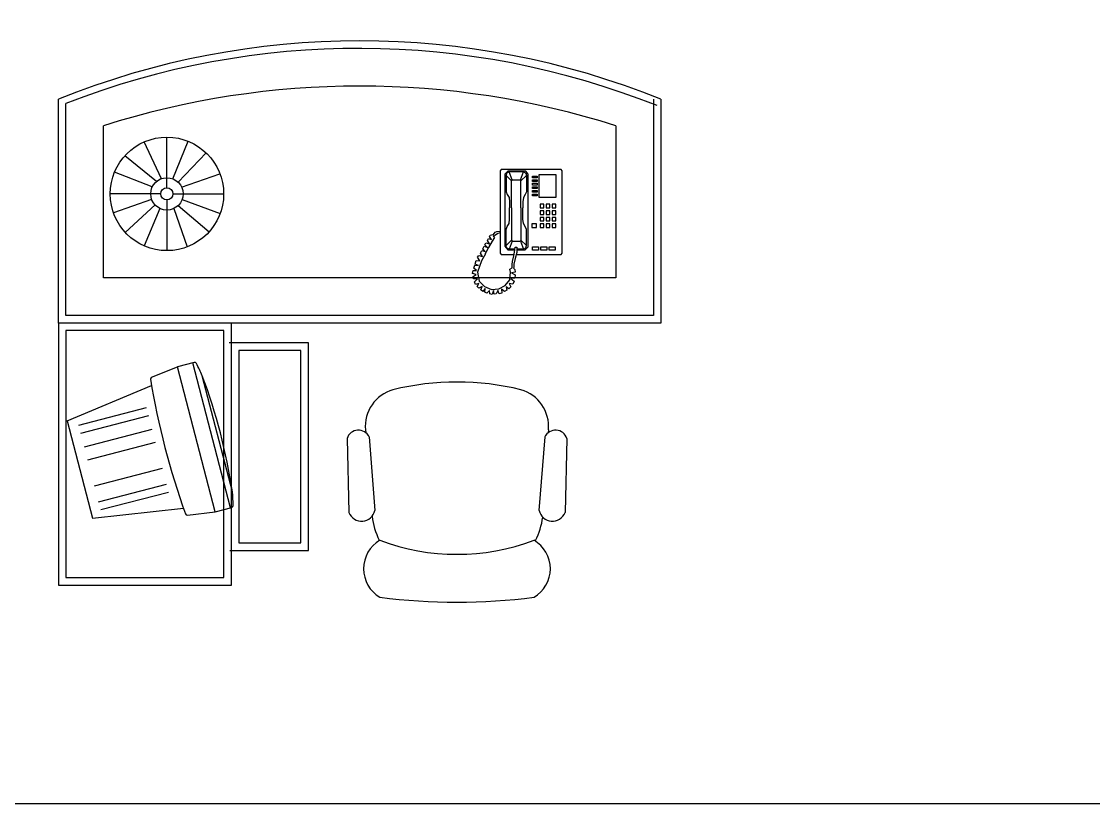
# Model space of a CAD drawing. Header units: millimetres. Extents: x 20731 to 81854, y 49951 to 93037.
# Drawn here: x 49297 to 52713, y 67193 to 69683 of the extents above; entities that cross this region are included whole.
import ezdxf

# ---------------------------------------------------------------- set-up
doc = ezdxf.new("R2010")
doc.units = ezdxf.units.MM
doc.layers.add('www.cad-blocks.net', color=7, linetype='Continuous')

# ---------------------------------------------------------------- blocks, each defined once
blk = doc.blocks.new('A$C41930D75')
for p, q in [((0, 727.5), (0, 1321.7)), ((20, 747.5), (20, 1310.3)), ((1579.5, 1321.7), (1579.5, 747.5)), ((1599.5, 1321.7), (1599.5, 727.5)), ((120, 847.5), (120, 1251.2)), ((1479.5, 1251.2), (1479.5, 847.5)), ((1479.5, 847.5), (120, 847.5)), ((1579.5, 747.5), (20, 747.5)), ((1599.5, 727.5), (0, 727.5)), ((0, 727.5), (0, 32.4)), ((459.1, 727.5), (0, 727.5)), ((459.1, 32.4), (459.1, 727.5)), ((20, 707.5), (20, 52.4)), ((439.1, 707.5), (20, 707.5)), ((439.1, 52.4), (439.1, 707.5)), ((663.5, 675), (453, 675)), ((663.5, 124), (663.5, 675)), ((247.3, 583.7), (316, 611.4)), ((360.5, 622.9), (316, 611.4)), ((415.9, 226.9), (316, 611.4)), ((456.5, 237.5), (356.6, 621.9)), ((461.9, 279.8), (382, 587.7)), ((22.9, 468.1), (247.1, 562.2)), ((53.9, 456.8), (234.1, 503.6)), ((22.9, 468.1), (90.1, 209.5)), ((59.4, 435.7), (239.6, 482.5)), ((68.9, 399.3), (249, 446.1)), ((77.9, 364.7), (258, 411.5)), ((95.8, 295.7), (275.9, 342.5)), ((106.8, 253.5), (286.9, 300.3)), ((112.3, 232.4), (292.4, 279.2)), ((90.1, 209.5), (331.8, 236.3)), ((415.9, 226.9), (460.4, 238.5)), ((342.4, 217.7), (415.9, 226.9)), ((455.4, 124), (663.5, 124)), ((0, 32.4), (459.1, 32.4)), ((20, 52.4), (439.1, 52.4))]:
    blk.add_line(p, q)
at = {"linetype": 'ByBlock'}
for p, q in [((273.2, 1110.6), (227.9, 1208.4)), ((288, 1113.3), (288, 1220.8)), ((304.1, 1110.1), (344.4, 1209.9)), ((260.5, 1103.3), (176.2, 1171.1)), ((317.7, 1101.4), (391.8, 1179.3)), ((249.2, 1088.9), (148.9, 1127.8)), ((288, 1086.4), (288, 1113.3)), ((327.1, 1088.2), (428.9, 1123.6)), ((1175.8, 1135), (1172.6, 1131.8)), ((1172.6, 1131.8), (1172.6, 912.7)), ((1334.5, 1135), (1175.8, 1135)), ((1193.2, 1130.2), (1185.3, 1122.3)), ((1185.3, 1122.3), (1185.3, 931.8)), ((1190, 1125.4), (1188.5, 1119.1)), ((1188.5, 1119.1), (1202.7, 1104.8)), ((1188.5, 1119.1), (1188.5, 1076.2)), ((1196.4, 1128.6), (1190, 1125.4)), ((1240.8, 1130.2), (1193.2, 1130.2)), ((1234.5, 1128.6), (1196.4, 1128.6)), ((1204.3, 1108), (1196.4, 1128.6)), ((1226.6, 1108), (1234.5, 1128.6)), ((1242.4, 1119.1), (1228.1, 1104.8)), ((1234.5, 1128.6), (1240.8, 1125.4)), ((1247.2, 1122.3), (1240.8, 1130.2)), ((1240.8, 1125.4), (1242.4, 1119.1)), ((1242.4, 1119.1), (1242.4, 1076.2)), ((1247.2, 930.2), (1247.2, 1122.3)), ((1258.3, 1117.5), (1271, 1117.5)), ((1258.3, 1112.7), (1258.3, 1117.5)), ((1271, 1112.7), (1258.3, 1112.7)), ((1271, 1117.5), (1271, 1112.7)), ((1321.8, 1120.7), (1275.8, 1120.7)), ((1275.8, 1120.7), (1275.8, 1061.9)), ((1321.8, 1061.9), (1321.8, 1120.7)), ((1337.7, 1131.8), (1334.5, 1135)), ((1337.7, 912.7), (1337.7, 1131.8)), ((1202.7, 1104.8), (1204.3, 1108)), ((1202.7, 1033.4), (1202.7, 1104.8)), ((1204.3, 1108), (1226.6, 1108)), ((1228.1, 1104.8), (1226.6, 1108)), ((1228.1, 1033.4), (1228.1, 1104.8)), ((1258.3, 1103.2), (1258.3, 1108)), ((1258.3, 1108), (1271, 1108)), ((1271, 1103.2), (1258.3, 1103.2)), ((1258.3, 1093.7), (1258.3, 1098.5)), ((1258.3, 1098.5), (1271, 1098.5)), ((1271, 1093.7), (1258.3, 1093.7)), ((1258.3, 1084.2), (1258.3, 1088.9)), ((1258.3, 1088.9), (1271, 1088.9)), ((1271, 1084.2), (1258.3, 1084.2)), ((1271, 1108), (1271, 1103.2)), ((1271, 1098.5), (1271, 1093.7)), ((1271, 1088.9), (1271, 1084.2)), ((245, 1070.3), (137.4, 1070.3)), ((247.5, 1055.8), (146.2, 1019.7)), ((271.9, 1070.3), (245, 1070.3)), ((288, 1054.1), (288, 1027.2)), ((304.1, 1070.3), (331, 1070.3)), ((328.4, 1055.4), (429.3, 1018.2)), ((331, 1070.3), (438.6, 1070.3)), ((1188.5, 1076.2), (1191.6, 1068.3)), ((1191.6, 1068.3), (1196.4, 1060.4)), ((1196.4, 1060.4), (1198, 1049.2)), ((1234.5, 1060.4), (1232.9, 1049.2)), ((1239.3, 1068.3), (1234.5, 1060.4)), ((1242.4, 1076.2), (1239.3, 1068.3)), ((1258.3, 1079.4), (1271, 1079.4)), ((1258.3, 1074.6), (1258.3, 1079.4)), ((1271, 1074.6), (1258.3, 1074.6)), ((1258.3, 1065.1), (1258.3, 1069.9)), ((1258.3, 1069.9), (1271, 1069.9)), ((1271, 1065.1), (1258.3, 1065.1)), ((1271, 1079.4), (1271, 1074.6)), ((1271, 1069.9), (1271, 1065.1)), ((1275.8, 1061.9), (1321.8, 1061.9)), ((256.4, 1041), (177.5, 968)), ((269.3, 1031.5), (227.8, 932.2)), ((288, 1027.2), (288, 919.7)), ((306.1, 1031.2), (341.7, 929.6)), ((318, 1039.4), (399.8, 969.4)), ((1198, 1049.2), (1198, 1033.4)), ((1198, 1003.2), (1198, 1033.4)), ((1202.7, 1033.4), (1202.7, 947.6)), ((1228.1, 1033.4), (1228.1, 947.6)), ((1232.9, 1049.2), (1232.9, 1033.4)), ((1232.9, 1003.2), (1232.9, 1033.4)), ((1288.5, 1042.9), (1278.9, 1042.9)), ((1278.9, 1042.9), (1278.9, 1033.4)), ((1278.9, 1033.4), (1288.5, 1033.4)), ((1278.9, 1025.4), (1278.9, 1015.9)), ((1288.5, 1025.4), (1278.9, 1025.4)), ((1288.5, 1033.4), (1288.5, 1042.9)), ((1288.5, 1015.9), (1288.5, 1025.4)), ((1294.8, 1042.9), (1294.8, 1033.4)), ((1304.3, 1042.9), (1294.8, 1042.9)), ((1294.8, 1033.4), (1304.3, 1033.4)), ((1294.8, 1025.4), (1294.8, 1015.9)), ((1304.3, 1025.4), (1294.8, 1025.4)), ((1304.3, 1033.4), (1304.3, 1042.9)), ((1304.3, 1015.9), (1304.3, 1025.4)), ((1310.7, 1042.9), (1310.7, 1033.4)), ((1320.2, 1042.9), (1310.7, 1042.9)), ((1310.7, 1033.4), (1320.2, 1033.4)), ((1310.7, 1025.4), (1310.7, 1015.9)), ((1320.2, 1025.4), (1310.7, 1025.4)), ((1320.2, 1033.4), (1320.2, 1042.9)), ((1320.2, 1015.9), (1320.2, 1025.4)), ((1196.4, 992.1), (1198, 1003.2)), ((1234.5, 992.1), (1232.9, 1003.2)), ((1278.9, 1015.9), (1288.5, 1015.9)), ((1288.5, 1008), (1278.9, 1008)), ((1278.9, 1008), (1278.9, 998.4)), ((1278.9, 998.4), (1288.5, 998.4)), ((1288.5, 998.4), (1288.5, 1008)), ((1294.8, 1015.9), (1304.3, 1015.9)), ((1294.8, 1008), (1294.8, 998.4)), ((1304.3, 1008), (1294.8, 1008)), ((1294.8, 998.4), (1304.3, 998.4)), ((1304.3, 998.4), (1304.3, 1008)), ((1310.7, 1015.9), (1320.2, 1015.9)), ((1310.7, 1008), (1310.7, 998.4)), ((1320.2, 1008), (1310.7, 1008)), ((1310.7, 998.4), (1320.2, 998.4)), ((1320.2, 998.4), (1320.2, 1008)), ((1155.4, 962.2), (1159.9, 968.3)), ((1159.9, 968.3), (1163.8, 970.5)), ((1163.8, 970.5), (1172.6, 971.5)), ((1188.5, 976.2), (1191.6, 984.2)), ((1188.5, 933.4), (1188.5, 976.2)), ((1191.6, 984.2), (1196.4, 992.1)), ((1239.3, 984.2), (1234.5, 992.1)), ((1242.4, 976.2), (1239.3, 984.2)), ((1242.4, 933.4), (1242.4, 976.2)), ((1256.7, 990.5), (1256.7, 981)), ((1269.4, 990.5), (1256.7, 990.5)), ((1256.7, 981), (1269.4, 981)), ((1269.4, 981), (1269.4, 990.5)), ((1278.9, 990.5), (1278.9, 981)), ((1288.5, 990.5), (1278.9, 990.5)), ((1278.9, 981), (1288.5, 981)), ((1288.5, 981), (1288.5, 990.5)), ((1294.8, 990.5), (1294.8, 981)), ((1304.3, 990.5), (1294.8, 990.5)), ((1294.8, 981), (1304.3, 981)), ((1304.3, 981), (1304.3, 990.5)), ((1310.7, 990.5), (1310.7, 981)), ((1320.2, 990.5), (1310.7, 990.5)), ((1310.7, 981), (1320.2, 981)), ((1320.2, 981), (1320.2, 990.5)), ((1132.3, 935.2), (1134.9, 940.3)), ((1134.9, 940.3), (1144.2, 937.4)), ((1139.1, 946.7), (1141.6, 951.5)), ((1144.2, 937.4), (1139.1, 946.7)), ((1141.6, 951.5), (1150, 949)), ((1151.9, 945.1), (1141.6, 927.8)), ((1144.8, 957.3), (1146.1, 960.9)), ((1150, 949), (1144.8, 957.3)), ((1146.1, 960.9), (1149.7, 961.8)), ((1149.7, 961.8), (1155.4, 962.2)), ((1157.7, 954.8), (1151.9, 945.1)), ((1153.8, 958), (1157.7, 954.8)), ((1157.1, 958), (1153.8, 958)), ((1159, 959.9), (1157.1, 958)), ((1163.2, 962.8), (1159, 959.9)), ((1166.7, 965.4), (1163.2, 962.8)), ((1172.6, 966.7), (1166.7, 965.4)), ((1188.5, 933.4), (1202.7, 947.6)), ((1204.3, 944.5), (1196.4, 923.8)), ((1202.7, 947.6), (1204.3, 944.5)), ((1204.3, 944.5), (1226.6, 944.5)), ((1228.1, 947.6), (1226.6, 944.5)), ((1226.6, 944.5), (1234.5, 923.8)), ((1242.4, 933.4), (1228.1, 947.6)), ((1120.7, 913.3), (1124.3, 920)), ((1125.6, 904.6), (1120.7, 913.3)), ((1133.6, 911.4), (1123.3, 892.7)), ((1124.3, 920), (1133, 917.2)), ((1127.2, 924.5), (1130.4, 931.6)), ((1133, 917.2), (1127.2, 924.5)), ((1130.4, 931.6), (1139.1, 927.8)), ((1139.1, 927.8), (1132.3, 935.2)), ((1134.9, 914.6), (1132.6, 913.9)), ((1132.6, 913.9), (1133.6, 911.4)), ((1141.6, 927.8), (1134.9, 914.6)), ((1172.6, 912.7), (1175.8, 909.5)), ((1185.3, 931.8), (1193.2, 922.2)), ((1190, 927), (1188.5, 933.4)), ((1196.4, 923.8), (1190, 927)), ((1193.2, 922.2), (1211.8, 922.2)), ((1211.9, 923.8), (1196.4, 923.8)), ((1209.1, 905.6), (1211.3, 915.9)), ((1211.3, 915.9), (1212.3, 928.6)), ((1212.3, 928.6), (1217, 928.6)), ((1216.8, 914.9), (1213, 898.8)), ((1217, 928.6), (1216.8, 914.9)), ((1216.9, 922.2), (1239.3, 922.2)), ((1234.5, 923.8), (1217, 923.8)), ((1234.5, 923.8), (1240.8, 927)), ((1239.3, 922.2), (1247.2, 930.2)), ((1240.8, 927), (1242.4, 933.4)), ((1258.3, 920.7), (1258.3, 930.2)), ((1258.3, 930.2), (1274.2, 930.2)), ((1274.2, 920.7), (1258.3, 920.7)), ((1274.2, 930.2), (1274.2, 920.7)), ((1280.5, 930.2), (1296.4, 930.2)), ((1280.5, 920.7), (1280.5, 930.2)), ((1296.4, 920.7), (1280.5, 920.7)), ((1296.4, 930.2), (1296.4, 920.7)), ((1302.8, 930.2), (1318.6, 930.2)), ((1302.8, 920.7), (1302.8, 930.2)), ((1318.6, 920.7), (1302.8, 920.7)), ((1318.6, 930.2), (1318.6, 920.7)), ((1334.5, 909.5), (1337.7, 912.7)), ((1106.3, 884), (1109.2, 893.7)), ((1115.6, 880.5), (1106.3, 884)), ((1109.2, 893.7), (1118.8, 892.7)), ((1123.3, 892.7), (1112.7, 862.5)), ((1113, 902), (1116.6, 907.2)), ((1118.8, 892.7), (1113, 902)), ((1116.6, 907.2), (1125.6, 904.6)), ((1175.8, 909.5), (1210, 909.5)), ((1204.3, 882.8), (1205.2, 890.5)), ((1204.6, 874.4), (1204.3, 882.8)), ((1205.2, 890.5), (1209.1, 905.6)), ((1213, 898.8), (1209.1, 883.7)), ((1209.1, 883.7), (1209.4, 875.4)), ((1215.5, 909.5), (1334.5, 909.5)), ((1099.5, 859), (1101.2, 867)), ((1109.5, 856.1), (1099.5, 859)), ((1101.2, 867), (1109.8, 867)), ((1101.2, 851.2), (1109.5, 856.1)), ((1103.1, 873.4), (1105.3, 880.8)), ((1109.8, 867), (1103.1, 873.4)), ((1105.3, 880.8), (1115.6, 880.5)), ((1112.7, 862.5), (1117.2, 838.4)), ((1198.5, 842.6), (1200.1, 862.8)), ((1198.8, 870.2), (1204.6, 874.4)), ((1200.1, 862.8), (1198.8, 870.2)), ((1212.6, 862.2), (1203.3, 860.6)), ((1203.3, 860.6), (1212.3, 855.1)), ((1209.4, 875.4), (1208.5, 873.4)), ((1208.5, 873.4), (1212, 869.9)), ((1212.3, 855.1), (1211.7, 846.4)), ((1212, 869.9), (1212.6, 862.2)), ((1102.4, 844.8), (1101.2, 851.2)), ((1112.4, 845.1), (1102.4, 844.8)), ((1104.7, 836.5), (1112.4, 845.1)), ((1107.3, 830), (1104.7, 836.5)), ((1116.6, 832.9), (1107.3, 830)), ((1112.1, 824.2), (1116.6, 832.9)), ((1117.2, 838.4), (1131.4, 824.6)), ((1169.3, 818.1), (1186.3, 827.1)), ((1186.3, 827.1), (1198.5, 842.6)), ((1196.6, 832.9), (1201.1, 823.9)), ((1206.2, 831), (1196.6, 832.9)), ((1211.7, 846.4), (1201.4, 845.5)), ((1201.4, 845.5), (1210.4, 838.4)), ((1210.4, 838.4), (1206.2, 831)), ((1116.3, 820.4), (1112.1, 824.2)), ((1125.2, 824.2), (1116.3, 820.4)), ((1121.4, 815.6), (1125.2, 824.2)), ((1126.5, 811.1), (1121.4, 815.6)), ((1133.3, 819.4), (1126.5, 811.1)), ((1131.4, 824.6), (1150, 816.5)), ((1132.3, 809.8), (1133.3, 819.4)), ((1137.5, 807.2), (1132.3, 809.8)), ((1144.8, 813.6), (1137.5, 807.2)), ((1145.2, 805), (1144.8, 813.6)), ((1151.3, 803.4), (1145.2, 805)), ((1150, 816.5), (1169.3, 818.1)), ((1154.8, 813.6), (1151.3, 803.4)), ((1157.1, 804.3), (1154.8, 813.6)), ((1162.5, 805), (1157.1, 804.3)), ((1166.4, 813.6), (1162.5, 805)), ((1170.5, 805), (1166.4, 813.6)), ((1177.3, 806.9), (1170.5, 805)), ((1176.3, 817.5), (1177.3, 806.9)), ((1184, 811.1), (1176.3, 817.5)), ((1190.1, 814.9), (1184, 811.1)), ((1196.2, 818.1), (1188.9, 823.6)), ((1188.9, 823.6), (1190.1, 814.9)), ((1201.1, 823.9), (1196.2, 818.1)), ((479.1, 655), (479.1, 144)), ((643.5, 655), (479.1, 655)), ((643.5, 144), (643.5, 655)), ((815.2, 444), (815.8, 436.7)), ((1301, 444), (1300.4, 436.7)), ((1301, 444), (1300.6, 436.8)), ((766.2, 421.5), (771.2, 224.6)), ((825.2, 425.3), (840.3, 230.2)), ((1291.1, 425.3), (1275.9, 230.2)), ((1350, 421.5), (1345, 224.6)), ((479.1, 144), (643.5, 144))]:
    blk.add_line(p, q, dxfattribs=at)
for radius in [150.6, 43, 16.1]:
    blk.add_circle((288, 1070.3), radius, dxfattribs=at)
for centre, radius, start, end in [((799.8, -668.8), 2145.2, 68.1104, 111.8896), ((797.4, -684.3), 2140.7, 68.2867, 111.2933), ((799.8, -893.2), 2249.6, 72.4117, 107.5883), ((361.8, 618.1), 5, 26.964, 104.5647), ((-364.6, 248.6), 820, 24.4264, 26.964), ((249.5, 579.2), 5, 115.8746, 188.6976), ((2226.6, 902.6), 2008.4, 189.2876, 199.8418), ((-1051.2, 51), 1530.3, 8.5992, 20.5302), ((-355.3, 212.6), 820, 2.1654, 4.703), ((459.1, 243.3), 5, 284.5647, 2.1654), ((342.1, 222.7), 5, 200.4318, 273.2548)]:
    blk.add_arc(centre, radius, start, end)
for centre, radius, start, end in [((1058.1, -145), 716, 76.275, 103.725), ((916.4, 452.9), 101.6, 106.1087, 185), ((1199.8, 452.9), 101.6, 355, 73.8913), ((796.5, 411.3), 32, 26.0431, 161.2838), ((1319.8, 411.3), 32, 18.7162, 153.9569), ((804.9, 238.3), 36.3, 202.1564, 347.1337), ((1311.4, 238.3), 36.3, 192.8663, 337.8436), ((1034.1, 240.8), 203.2, 187.3347, 206.2122), ((1084.9, 240.8), 203.2, 333.618, 351.9048), ((897.8, 75.6), 87.7, 120.3927, 239.6073), ((1058.1, 690.4), 576.6, 249.209, 290.791), ((1218.4, 75.6), 87.7, 300.3927, 59.6073), ((1058.1, 1573.9), 1587.1, 262.5907, 277.4093)]:
    blk.add_arc(centre, radius, start, end, dxfattribs=at)
blk = doc.blocks.new('FORMAT')
at = {"layer": 'www.cad-blocks.net', "color": 155, "true_color": 0x546d8e}
blk.add_line((26338.8, 67192.6), (81853.7, 67192.6), dxfattribs=at)

msp = doc.modelspace()

# ---------------------------------------------------------------- block references
msp.add_blockref('FORMAT', (0, 0))
at = {"xscale": 1.2, "yscale": 1.2, "zscale": 1.2}
msp.add_blockref('A$C41930D75', (49415.3, 67849.7), dxfattribs=at)

doc.saveas('drawing.dxf')
